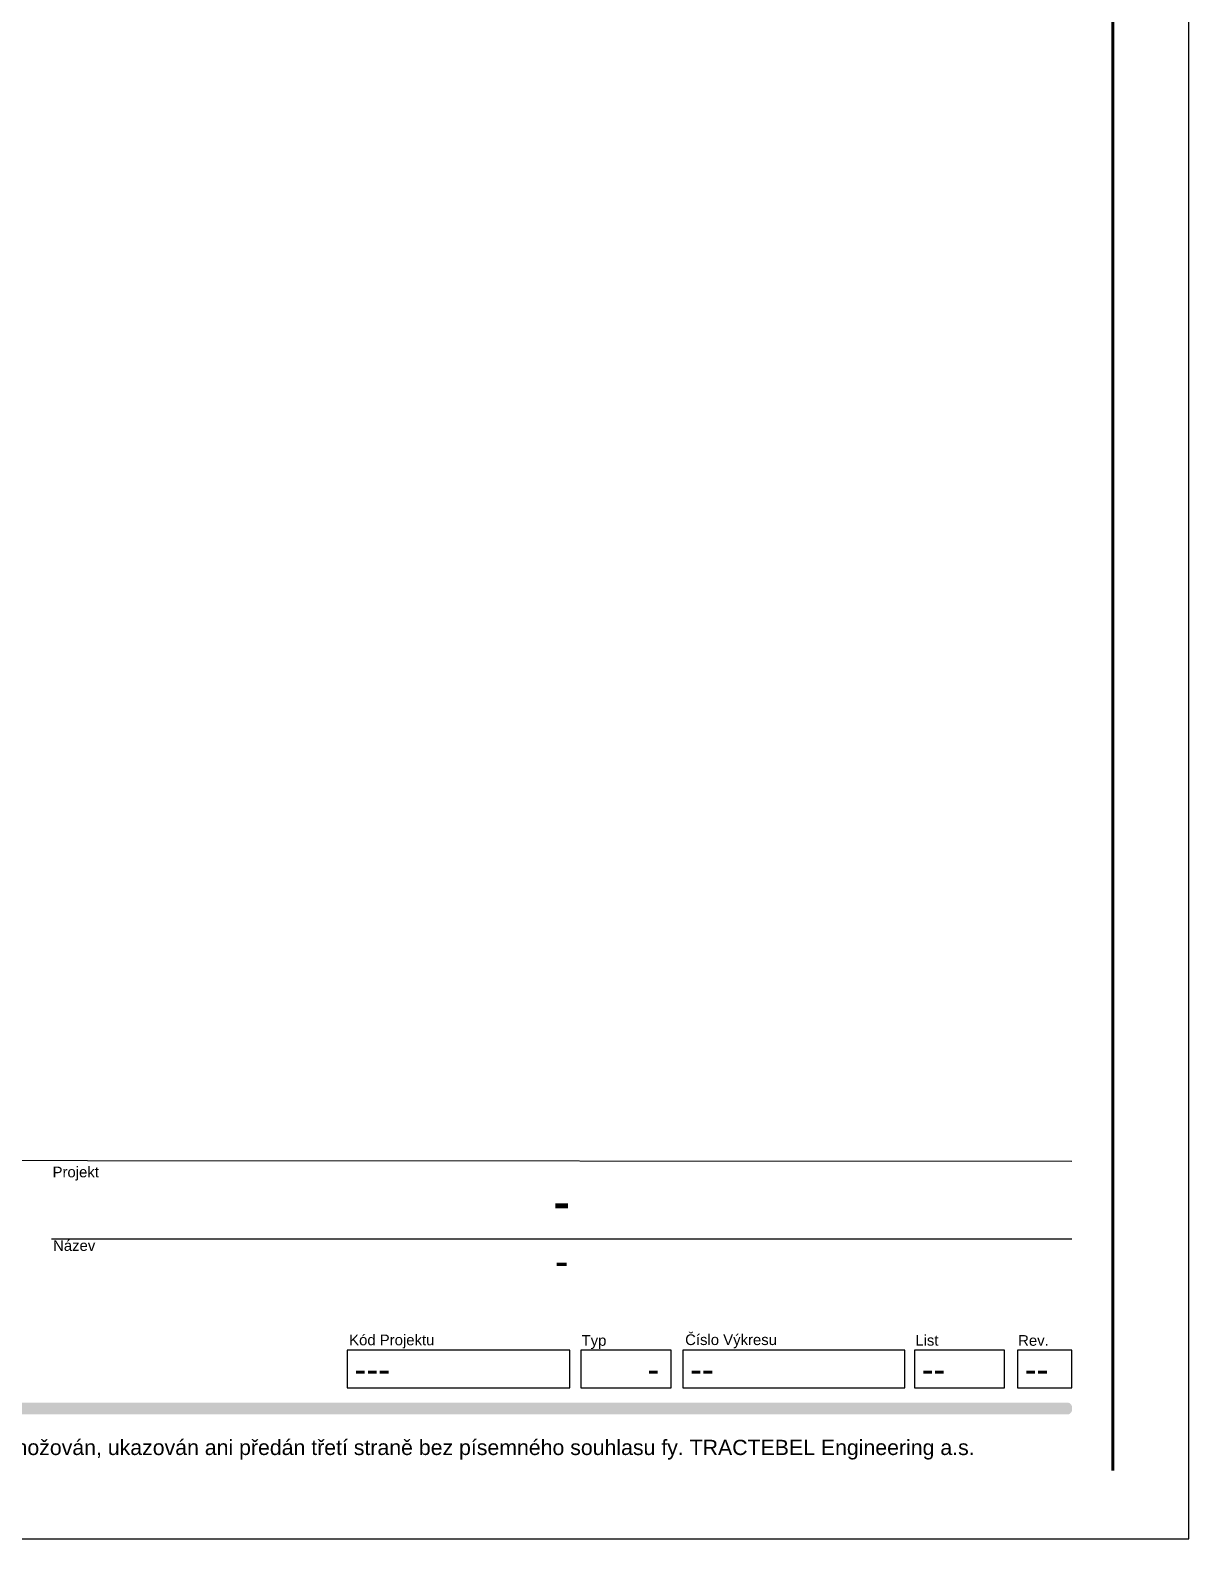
# Paper-space layout 'A3S' of a CAD drawing. Header units: millimetres. Extents: x -366 to 54, y 172 to 469.
# Drawn here: x -60.3 to 53.9, y 171.8 to 320.3 of the extents above; entities that cross this region are included whole.
import ezdxf
from ezdxf.enums import TextEntityAlignment as Align

# ---------------------------------------------------------------- set-up
doc = ezdxf.new("R2010")
doc.units = ezdxf.units.MM
doc.header["$LTSCALE"] = 0.5
doc.layers.add('Border', color=7, linetype='Continuous', lineweight=0)
doc.layers.add('Border_TextCZ', color=7, linetype='Continuous', lineweight=0)
for name, color, linetype in [('Border_TextCZAtr', 7, 'Continuous'), ('BorderBW', 7, 'Continuous'), ('BorderColor', 7, 'Continuous')]:
    doc.layers.add(name, color=color, linetype=linetype)
doc.styles.add('Arial Unicode', font='ARIALUNI.TTF', dxfattribs={"width": 1.428571, "height": 0.007})
doc.styles.add('Arial_1.5', font='arial.ttf', dxfattribs={"height": 1.5})
doc.styles.add('Arial_4.0', font='arial.ttf', dxfattribs={"width": 0.9, "height": 4})
doc.styles.add('Arial_6.5', font='arial.ttf', dxfattribs={"width": 0.8, "height": 6.5})

# ---------------------------------------------------------------- blocks, each defined once
blk = doc.blocks.new('FluxA0')
at = {"layer": 'BorderColor', "linetype": 'Continuous', "lineweight": 0, "true_color": 0x00aaff}
h = blk.add_hatch(color=140, dxfattribs=at)
h.dxf.hatch_style = 1
h.paths.add_polyline_path([(-190.25, 0.49, 0.914214), (-190.25, -0.51), (-178.03, -0.51, -0.914214), (-178.03, 0.49)])
at = {"layer": 'BorderColor', "linetype": 'Continuous', "lineweight": 0, "true_color": 0x0078be}
h = blk.add_hatch(color=152, dxfattribs=at)
h.dxf.hatch_style = 1
h.paths.add_polyline_path([(-167.63, -0.51, 0.914214), (-167.63, 0.49), (-178.03, 0.49, 0.914214), (-178.03, -0.51)])
at = {"layer": 'BorderColor', "linetype": 'Continuous', "lineweight": 0, "true_color": 0x37b9c3}
h = blk.add_hatch(color=143, dxfattribs=at)
h.dxf.hatch_style = 1
h.paths.add_polyline_path([(-137.09, -0.51, -0.914214), (-137.09, 0.49), (-167.63, 0.49, -0.914214), (-167.63, -0.51)])
at = {"layer": 'BorderColor', "linetype": 'Continuous', "lineweight": 0, "true_color": 0x005a78}
h = blk.add_hatch(color=146, dxfattribs=at)
h.dxf.hatch_style = 1
h.paths.add_polyline_path([(-137.09, 0.49, 0.914214), (-137.09, -0.51), (-121.35, -0.51, 0.914214), (-121.35, 0.49)])
at = {"layer": 'BorderColor', "linetype": 'Continuous', "lineweight": 0, "true_color": 0x00aaff}
h = blk.add_hatch(color=140, dxfattribs=at)
h.dxf.hatch_style = 1
h.paths.add_polyline_path([(-100.47, -0.51, -0.914214), (-100.47, 0.49), (-121.35, 0.49, -0.914214), (-121.35, -0.51)])
at = {"layer": 'BorderColor', "linetype": 'Continuous', "lineweight": 0, "true_color": 0x0078be}
h = blk.add_hatch(color=152, dxfattribs=at)
h.dxf.hatch_style = 1
h.paths.add_polyline_path([(-100.47, 0.49, 0.914214), (-100.47, -0.51), (-85.42, -0.51, 0.914214), (-85.42, 0.49)])
at = {"layer": 'BorderColor', "linetype": 'Continuous', "lineweight": 0, "true_color": 0x91c896}
h = blk.add_hatch(color=113, dxfattribs=at)
h.dxf.hatch_style = 1
h.paths.add_polyline_path([(-85.42, 0.49, -0.914214), (-85.42, -0.51), (-71.75, -0.51, -0.914214), (-71.75, 0.49)])
at = {"layer": 'BorderColor', "linetype": 'Continuous', "lineweight": 0, "true_color": 0x005a78}
h = blk.add_hatch(color=146, dxfattribs=at)
h.dxf.hatch_style = 1
h.paths.add_polyline_path([(-71.75, 0.49, 0.914214), (-71.75, -0.51), (-53.68, -0.51, 0.914214), (-53.68, 0.49)])
at = {"layer": 'BorderColor', "linetype": 'Continuous', "lineweight": 0, "true_color": 0x37b9c3}
h = blk.add_hatch(color=143, dxfattribs=at)
h.dxf.hatch_style = 1
h.paths.add_polyline_path([(-53.68, 0.49, -0.914214), (-53.68, -0.51), (-42.64, -0.51, -0.914214), (-42.64, 0.49)])
at = {"layer": 'BorderColor', "linetype": 'Continuous', "lineweight": 0, "true_color": 0x0078be}
h = blk.add_hatch(color=152, dxfattribs=at)
h.dxf.hatch_style = 1
h.paths.add_polyline_path([(-42.64, 0.49, 0.914214), (-42.64, -0.51), (-29.31, -0.51, 0.914214), (-29.31, 0.49)])
at = {"layer": 'BorderColor', "linetype": 'Continuous', "lineweight": 0, "true_color": 0x00aaff}
h = blk.add_hatch(color=140, dxfattribs=at)
h.dxf.hatch_style = 1
h.paths.add_polyline_path([(-29.31, 0.49, -0.914214), (-29.31, -0.51), (-0.45, -0.51, 0.914214), (-0.45, 0.49)])
blk = doc.blocks.new('FluxA0bw')
at = {"layer": 'BorderBW', "linetype": 'Continuous', "lineweight": 0}
h = blk.add_hatch(color=7, dxfattribs=at)
h.dxf.hatch_style = 1
h.paths.add_polyline_path([(-0.54, 0.31), (-190.25, 0.31, 1), (-190.16, -0.69), (-0.45, -0.69, 1)])
blk = doc.blocks.new('A3S_v03_CZ')
at = {"color": 7, "linetype": 'Continuous'}
blk.add_lwpolyline([(307.98, 29.53), (408.48, 29.53)], dxfattribs=at)
at = {"layer": 'Border', "color": 7, "linetype": 'Continuous', "lineweight": 0, "flags": 128}
blk.add_lwpolyline([(0, 0), (420, 0), (420, 297), (0, 297)], close=True, dxfattribs=at)
at = {"layer": 'Border', "color": 7, "linetype": 'Continuous', "lineweight": 50}
blk.add_lwpolyline([(214.54, 6.15), (20, 6), (20, 291), (412.5, 291), (412.5, 6.74)], dxfattribs=at)
at = {"layer": 'Border', "color": 7, "linetype": 'Continuous', "lineweight": 0}
blk.add_lwpolyline([(214.54, 8.25), (214.54, 37.3), (408.48, 37.16)], dxfattribs=at)
at = {"layer": 'Border'}
for points in [[(337.12, 14.88), (359.02, 14.88), (359.02, 18.58), (337.12, 18.58)], [(360.12, 14.88), (369, 14.88), (369, 18.58), (360.12, 18.58)], [(370.17, 14.88), (392.04, 14.88), (392.04, 18.58), (370.17, 18.58)], [(392.98, 14.88), (401.86, 14.88), (401.86, 18.58), (392.98, 18.58)], [(403.13, 14.88), (408.48, 14.88), (408.48, 18.58), (403.13, 18.58)]]:
    blk.add_lwpolyline(points, close=True, dxfattribs=at)
at = {"layer": 'BorderBW', "color": 7, "linetype": 'Continuous', "lineweight": 0}
blk.add_blockref('FluxA0bw', (408.5, 12.93), dxfattribs=at)
at = {"layer": 'BorderColor', "color": 7, "linetype": 'Continuous', "lineweight": 0}
blk.add_blockref('FluxA0', (408.5, 12.93), dxfattribs=at)
at = {"layer": 'Border_TextCZ', "color": 7, "linetype": 'Continuous', "lineweight": 0}
for s, height, style, p in [('Projekt', 1.05, 'Arial Unicode', (308.09, 36.11)), ('Název', 1.05, 'Arial Unicode', (308.14, 28.87)), ('Kód Projektu', 1.05, 'Arial_1.5', (337.3, 19.58)), ('Typ', 1.05, 'Arial_1.5', (360.19, 19.53)), ('Číslo Výkresu', 1.05, 'Arial_1.5', (370.39, 19.6)), ('List', 1.05, 'Arial_1.5', (393.06, 19.54)), ('Rev.', 1.05, 'Arial_1.5', (403.19, 19.53)), ('UPOZORNĚNÍ! Tento výkres je majetkem fy. TRACTEBEL Engineering a.s. Nesmí být rozmnožován, ukazován ani předán třetí straně bez písemného souhlasu fy. TRACTEBEL Engineering a.s.', 1.5, 'Arial Unicode', (218.75, 9))]:
    blk.add_text(s, height=height, dxfattribs=dict(at, style=style)).set_placement(p, align=Align.MIDDLE_LEFT)
at = {"layer": 'Border_TextCZAtr', "style": 'Arial_6.5', "width": 0.8}
blk.add_attdef('SUBJECT1', text='', height=4.55, dxfattribs=at).set_placement((358.23, 33.3), align=Align.MIDDLE_CENTER)
at = {"layer": 'Border_TextCZAtr', "style": 'Arial_4.0'}
blk.add_attdef('SUBJECT2', text='', height=2.8, dxfattribs=at).set_placement((358.23, 27.33), align=Align.MIDDLE_CENTER)
at = {"layer": 'Border_TextCZAtr', "style": 'Arial_4.0', "width": 0.9}
for tag, p in [('INDICATOR', (337.82, 16.73)), ('X', (366.68, 16.73)), ('NUMBER', (370.87, 16.73)), ('FOLIO', (393.68, 16.73)), ('REV', (403.83, 16.73))]:
    blk.add_attdef(tag, text='', height=2.8, dxfattribs=at).set_placement(p, align=Align.MIDDLE_LEFT)
at = {"layer": 'Border_TextCZAtr', "color": 7, "linetype": 'Continuous', "lineweight": 0, "style": 'Arial_4.0', "width": 0.9, "flags": 10}
blk.add_attdef('TP-', text='', height=2.8, dxfattribs=at).set_placement((360.82, 16.73), align=Align.MIDDLE_LEFT)

psp = doc.layouts.new('A3S')

# ---------------------------------------------------------------- block references
at = {"layer": 'Border'}
ref = psp.add_blockref('A3S_v03_CZ', (-366.14, 171.75), dxfattribs=at)
ref.add_attrib('X', '-', dxfattribs={"layer": 'Border_TextCZAtr', "height": 2.8, "style": 'Arial_4.0', "width": 0.9}).set_placement((0.54, 188.48), align=Align.MIDDLE_LEFT)
ref.add_attrib('NUMBER', '--', dxfattribs={"layer": 'Border_TextCZAtr', "height": 2.8, "style": 'Arial_4.0', "width": 0.9}).set_placement((4.73, 188.48), align=Align.MIDDLE_LEFT)
ref.add_attrib('FOLIO', '--', dxfattribs={"layer": 'Border_TextCZAtr', "height": 2.8, "style": 'Arial_4.0', "width": 0.9}).set_placement((27.54, 188.48), align=Align.MIDDLE_LEFT)
ref.add_attrib('REV', '--', dxfattribs={"layer": 'Border_TextCZAtr', "height": 2.8, "style": 'Arial_4.0', "width": 0.9}).set_placement((37.69, 188.48), align=Align.MIDDLE_LEFT)
ref.add_attrib('INDICATOR', '---', dxfattribs={"layer": 'Border_TextCZAtr', "height": 2.8, "style": 'Arial_4.0', "width": 0.9}).set_placement((-28.32, 188.48), align=Align.MIDDLE_LEFT)
ref.add_attrib('SUBJECT1', '-', dxfattribs={"layer": 'Border_TextCZAtr', "height": 4.55, "style": 'Arial_6.5', "width": 0.8}).set_placement((-7.91, 205.05), align=Align.MIDDLE_CENTER)
ref.add_attrib('SUBJECT2', '-', dxfattribs={"layer": 'Border_TextCZAtr', "height": 2.8, "style": 'Arial_4.0'}).set_placement((-7.91, 199.08), align=Align.MIDDLE_CENTER)

doc.saveas('drawing.dxf')
